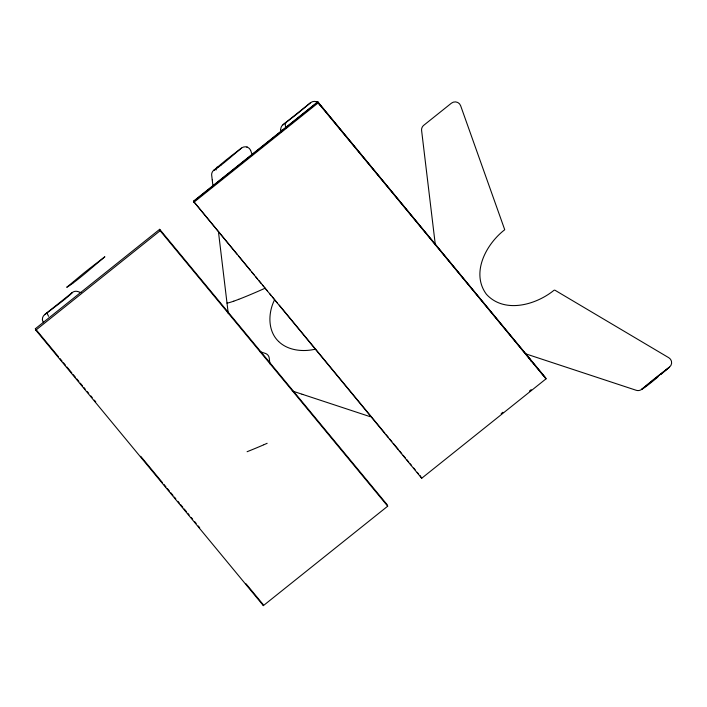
<?xml version="1.0" encoding="UTF-8"?>
<svg xmlns="http://www.w3.org/2000/svg" width="707" height="707" viewBox="0 0 707 707"><rect width="100%" height="100%" fill="white"/><g stroke="black" fill="none" stroke-linecap="round" stroke-linejoin="round"><path stroke-width="1.06" d="M66.873 287.157L83.232 273.565A276.835 55.464 -39.6 0 1 89.948 268.236L104.875 256.765L85.529 273.149A94.632 18.956 -39.6 0 1 80.792 277.011L80.289 277.418A70.232 14.069 -39.6 0 1 76.789 280.184L76.55 280.379A48.527 9.721 -39.6 0 1 73.484 282.72L73.466 282.729M212.206 179.772L211.64 174.815A5.886 5.753 -18 0 1 213.841 170.184L225.736 160.295A201.301 40.326 -39.6 0 1 230.623 156.424L241.476 148.081A5.886 5.753 -18 0 1 250.561 150.22L250.658 150.45M274.758 299.459C268.024 312.432 267.414 330.858 278.655 341.516M70.93 293.953L71.124 293.767A5.824 1.167 -39.6 0 0 71.663 293.228M70.682 294.192L70.258 294.58A13.071 2.616 -39.6 0 1 69.984 294.837L69.684 295.102M69.648 295.128L69.586 295.181A21.661 4.339 -39.6 0 1 67.845 296.701L67.748 296.781A35.288 7.07 -39.6 0 1 65.548 298.61L65.459 298.681M319.75 104.99L319.732 104.936A5.886 5.753 -18 0 0 310.594 102.692L299.918 111.573A201.301 40.326 -39.6 0 1 295.049 115.497L282.959 124.794A5.886 5.753 -18 0 0 280.759 129.496L280.776 129.761M241.476 148.081L227.407 159.994A68.809 13.787 -39.6 0 1 223.969 162.804L223.598 163.105A51.072 10.234 -39.6 0 1 221.052 165.111L220.902 165.235M660.78 374.542L669.449 367.163A5.886 5.753 -18 0 0 668.866 357.769L555.163 290.338A1.175 1.149 -18 0 0 553.82 290.427C535.659 305.07 504.338 313.802 486.451 294.324C470.535 272.946 486.266 243.915 504.736 229.731L460.619 105.67A5.886 5.753 -18 0 0 451.402 103.187L423.758 125.289A5.886 5.753 -18 0 0 421.602 130.486L435.362 245.117M657.864 377.008L655.38 379.076A68.809 13.787 -39.6 0 1 651.942 381.877M65.415 298.725L65.398 298.743A51.072 10.234 -39.6 0 1 62.843 300.802L62.472 301.102A68.809 13.787 -39.6 0 1 58.999 303.816L44.594 314.686A5.886 5.753 -18 0 0 43.604 322.701M44.594 314.686L72.229 292.583A5.886 5.753 -18 0 1 77.355 291.425L77.62 291.496M282.959 124.794L310.594 102.692M193.444 201.256L317.779 101.817L546.051 378.819L421.717 478.25L193.444 201.256L237.137 254.29M193.524 201.495L317.858 102.064L545.777 377.98M35.35 328.746L159.685 229.315L387.233 504.771L387.692 506.194L263.358 605.625L35.81 330.16L35.35 328.746L58.522 356.805M193.798 202.335L318.132 102.904L317.779 101.817M35.81 330.16L160.144 230.729L159.685 229.315M501.192 413.639L502.907 412.269M529.49 391.006L531.204 389.637M218.64 166.967L218.64 166.967A35.288 7.07 -39.6 0 0 220.876 165.252M646.525 386.102L646.631 386.031A35.288 7.07 -39.6 0 0 648.849 384.325L649.026 384.193A51.072 10.234 -39.6 0 0 651.571 382.178M218.613 166.985L218.551 167.029A21.661 4.339 -39.6 0 1 216.749 168.354L216.722 168.372M73.431 282.765L73.351 282.818A29.782 5.965 -39.6 0 1 70.877 284.638M216.687 168.399L216.324 168.655A13.071 2.616 -39.6 0 1 216.033 168.858L215.529 169.203M70.735 284.735L70.285 285.054A17.975 3.597 -39.6 0 1 69.878 285.336L69.198 285.805A12.319 2.466 -39.6 0 1 68.933 285.982L68.597 286.202A8.007 1.6 -39.6 0 1 67.784 286.706L67.651 286.777A3.756 0.751 -39.6 0 1 66.865 287.166M643.503 388.276L644.006 387.931A13.071 2.616 -39.6 0 0 644.298 387.728L644.731 387.427A21.661 4.339 -39.6 0 0 646.516 386.11M215.317 169.344L215.131 169.459A5.824 1.167 -39.6 0 1 214.504 169.857M643.264 388.435L643.07 388.558A5.824 1.167 -39.6 0 1 642.477 388.93M227.548 302.693L227.009 303.091A5.665 1.211 -23 0 0 228.361 302.843L228.626 302.782A12.063 2.581 -23 0 0 230.067 302.375L230.659 302.198A18.559 3.968 -23 0 0 231.127 302.048L232.347 301.65A27.078 5.797 -23 0 0 233.054 301.403L233.77 301.155M265.443 288.067L260.238 290.383A142.584 30.507 -23 0 1 251.78 294.032L250.879 294.412A105.82 22.642 -23 0 1 244.64 296.993L244.207 297.17A73.121 15.642 -23 0 1 238.754 299.317M263.411 444.95L263.411 444.95A105.82 22.642 -23 0 1 257.136 447.619L256.226 447.999A142.584 30.507 -23 0 1 247.724 451.464L247.097 451.72M238.727 299.326L238.515 299.406A44.877 9.598 -23 0 1 234.105 301.041L233.982 301.076M315.675 349.081C303.285 352.121 288.27 350.681 278.841 341.693M246.849 146.994L247.353 147.162M316.047 101.622L316.595 101.817M525.168 353.659L636.203 390.282A5.886 5.753 -18 0 0 641.815 389.257A2.731 0.548 -39.6 0 0 642.371 388.983M77.876 291.576L80.96 292.592M259.646 351.52L260.158 351.697M260.671 351.865L265.77 353.562A5.895 5.762 -18 0 1 269.234 358.096L269.924 363.858M292.23 390.962L301.73 394.099M301.986 394.179L303.011 394.524M303.268 394.603L370.274 416.706M318.132 102.904L546.051 378.819M238.542 255.996L250.499 270.472M251.913 272.177L254.016 274.731M255.43 276.437L257.534 278.991M258.948 280.697L261.051 283.251M262.465 284.948L263.87 286.653M265.982 289.207L267.387 290.913M269.5 293.467L270.905 295.173M272.31 296.869L274.422 299.432M275.827 301.129L277.232 302.835M279.265 305.15L384.864 433.126M386.269 434.832L388.382 437.386M389.787 439.091L391.899 441.645M393.304 443.351L398.227 449.307M399.632 451.013L401.744 453.567M403.149 455.273L405.261 457.827M406.666 459.523L408.779 462.086M410.184 463.783L411.598 465.489M413.701 468.043L415.115 469.748M417.218 472.303L418.632 474.008M419.958 475.466L421.717 478.25M160.144 230.729L387.692 506.194M59.927 358.502L62.039 361.056M63.444 362.753L65.548 365.307M66.953 367.004L71.867 372.951M73.272 374.657L75.384 377.202M76.789 378.908L78.892 381.453M80.298 383.159L82.401 385.704M83.806 387.409L85.211 389.106M87.323 391.66L88.729 393.357M90.832 395.911L92.237 397.608M94.34 400.162L95.745 401.859M140.693 456.271L162.469 482.634M163.874 484.33L165.977 486.884M167.382 488.581L169.486 491.135M170.891 492.832L173.003 495.386M174.408 497.083L175.804 498.78M177.917 501.334L179.322 503.031M180.727 504.736L182.83 507.281M184.235 508.987L186.339 511.532M187.744 513.238L189.149 514.935M191.261 517.489L192.666 519.185M194.77 521.739L196.175 523.436M198.278 525.99L199.683 527.687M246.036 583.805L262.889 604.202L263.358 605.625M46.892 312.962L48.58 316.285M250.746 150.706L252.054 154.382M285.478 126.721L285.867 128.347M42.482 320.227L42.42 319.75M280.803 130.026L281.024 131.882M212.241 180.029L212.993 186.286M218.498 232.17L228.281 313.669M216.024 170.025A4.269 4.127 1.5 0 1 217.19 167.02M214.398 169.91A2.731 0.548 -39.6 0 1 213.832 170.193M528.465 357.539A5.886 5.753 -18 0 1 530.727 360.95M285.487 126.191A4.304 4.215 -42.6 0 1 286.459 122.09M267.149 443.298A73.121 15.642 -23 0 1 263.782 444.783M72.238 292.574A2.731 0.548 -39.6 0 1 71.761 293.131M641.823 389.23L669.449 367.163L658.597 375.505A201.301 40.326 -39.6 0 0 653.71 379.376L641.859 389.177"/></g></svg>
